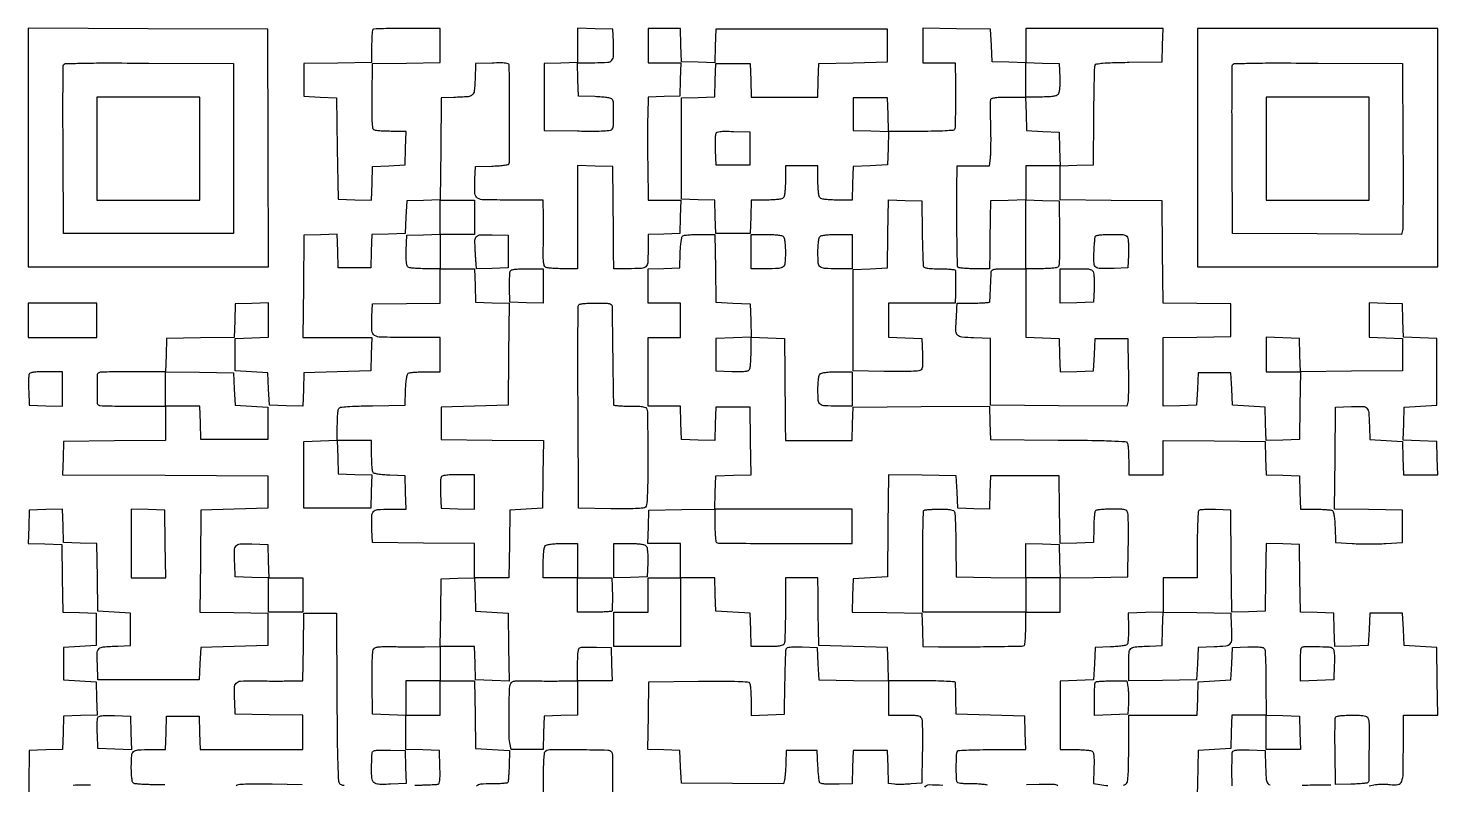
# Model space of a CAD drawing. Extents: x 156 to 936, y 100 to 969.
# Drawn here: x 156 to 936, y 551 to 969 of the extents above; entities that cross this region are included whole.
import ezdxf

# ---------------------------------------------------------------- set-up
doc = ezdxf.new("R2010")
doc.units = 0

msp = doc.modelspace()

# ---------------------------------------------------------------- linework, layer by layer
for points in [[(686.860329, 550.310542, 0.021091), (684.693122, 550.677711, 0.020332), (681.828493, 550.92177, 0.011084), (678.3, 551, -0.008249), (674.410241, 551.06418, -0.028659), (671.906493, 551.290881, -0.043749), (670.355444, 551.662309, -0.299155), (669.892755, 552.25, -0.015115), (669.592256, 557.672608, -0.014317), (669.611618, 563.202603, -0.007444), (669.846022, 568.183949, -0.229762), (670.438728, 569.234687, -0.140341), (671.312925, 569.530862, -0.002264), (676.560212, 569.758058, -0.00573), (682.702009, 569.925664, -0.003746), (689.787526, 569.984687), (708.075052, 570), (707.787526, 579.25), (707.5, 588.5), (688.5, 589), (669.5, 589.5), (669.375, 597.75, 0.001235), (669.31802, 600.983261, 0.001732), (669.25, 603.870313, 0.001023), (669.179259, 606.303394, 0.023315), (669.125, 607, 0.357967), (668.648411, 607.452007, 0.004419), (664.136286, 607.734766, 0.009429), (658.326169, 607.937564, 0.004008), (650.537526, 608), (632.075052, 608), (631.787526, 617.25), (631.5, 626.5), (612.5, 627), (593.5, 627.5), (593.300092, 637, -0.001205), (593.219838, 641.307436, -0.000722), (593.144193, 646.426563, -0.000722), (593.083617, 651.521956, -0.001257), (593.050092, 655.75), (593, 665), (584, 665), (575, 665), (575, 647.581787, -0.003244), (574.955951, 640.792976, -0.00474), (574.821697, 634.815525, -0.002396), (574.635772, 629.755458, -0.081401), (574.393011, 628.581787, -0.192061), (573.655249, 627.783328, -0.070053), (572.160133, 627.311792, -0.03465), (569.587052, 627.063076, -0.006773), (564.930537, 627), (556.075052, 627), (555.787526, 636.25), (555.5, 645.5), (546, 646), (536.5, 646.5), (536.212474, 655.75), (535.924948, 665), (526.462474, 665), (517, 665), (517, 674.5), (517, 684), (507.962474, 684), (498.924948, 684), (499.212474, 693.25), (499.5, 702.5), (517.75, 702.732973), (536, 702.965946), (536, 694.04199, 0.009037), (536.062515, 690.583477, 0.01372), (536.253577, 687.582727, 0.008313), (536.519774, 685.119496, 0.22702), (536.863242, 684.584521, 0.136603), (538.026632, 684.2474, 0.000253), (558.16312, 684.045617, 0.001946), (579.680732, 683.924614, 0.00158), (602.75, 683.957563), (612, 684), (612, 693.5), (612, 703), (573.962474, 703), (535.924948, 703), (536.212474, 712.25), (536.5, 721.5), (546.271931, 721.786477), (556.043862, 722.072953), (555.771931, 740.786477), (555.5, 759.5), (546, 759.5), (536.5, 759.5), (536.211984, 750.212977), (535.923969, 740.925954), (526.711984, 741.212977), (517.5, 741.5), (517.212474, 750.75), (516.924948, 760), (507.962474, 760), (499, 760), (499, 779), (499, 798), (508, 798), (517, 798), (517, 807.5), (517, 817), (508, 817), (499, 817), (499, 826.461067), (499, 835.922134), (507.75, 836.211067), (516.5, 836.5), (516.793967, 844.968156, -0.010674), (516.994333, 848.539342, -0.020911), (517.333008, 851.36687, -0.02067), (517.763838, 853.466763, -0.192561), (518.293967, 854.202843, -0.112587), (519.144588, 854.505599, -0.008757), (521.562684, 854.748704, -0.011606), (524.488515, 854.922926, -0.008601), (527.727935, 854.984687), (535.955869, 855), (536.227935, 836.25), (536.5, 817.5), (546, 817), (555.5, 816.5), (555.787041, 807.286659), (556.074081, 798.073318), (546.287041, 797.786659), (536.5, 797.5), (536.5, 788.5), (536.5, 779.5), (545.41543, 779.208654, 0.007874), (549.674656, 779.136581, 0.025891), (552.481964, 779.278743, 0.03736), (554.324421, 779.608404, 0.190691), (555.150117, 780.208654, 0.110589), (555.47317, 781.107413, 0.009469), (555.733216, 783.555128, 0.012148), (555.919042, 786.519159, 0.009118), (555.984687, 789.787526), (556, 798.075052), (565.25, 797.787526), (574.5, 797.5), (574.669116, 778, 0.000023), (574.739795, 769.89259, 0.000022), (574.812314, 761.657812, 0.000021), (574.87699, 754.384627, 0.000077), (574.919116, 749.75), (575, 741), (593.462474, 741), (611.924948, 741), (612.212474, 750.25), (612.5, 759.5), (650.212487, 759.749021), (687.924974, 759.998043), (688.212487, 750.749021), (688.5, 741.5), (725.948628, 741.23763, -0.001496), (744.528178, 741.051853, -0.006555), (755.504244, 740.765298, -0.004071), (763.039395, 740.408211, -0.241922), (764.183315, 739.73763, -0.111837), (764.493591, 738.869075, -0.009023), (764.742968, 736.440116, -0.011809), (764.921488, 733.500137, -0.008794), (764.984687, 730.25), (765, 722), (774.5, 722), (784, 722), (784, 731.515573), (784, 741.031147), (812.25, 740.765573), (840.5, 740.5), (840.787036, 731.287036), (841.074071, 722.074071), (850.287036, 721.787036), (859.5, 721.5), (859.787526, 712.25), (860.075052, 703), (868.287526, 702.984687, -0.008617), (871.521021, 702.922925, -0.011623), (874.441858, 702.748704, -0.008778), (876.855751, 702.505585, -0.112531), (877.706033, 702.202843, -0.192561), (878.236162, 701.466763, -0.02067), (878.666992, 699.36687, -0.020911), (879.005667, 696.539342, -0.010674), (879.206033, 692.968156), (879.5, 684.5), (888.75, 684, 0.008502), (892.961021, 683.844129, 0.004999), (898, 683.79375, 0.004999), (903.038979, 683.844129, 0.008502), (907.25, 684), (916.5, 684.5), (916.5, 693.5), (916.5, 702.5), (897.734464, 702.772122), (878.968929, 703.044245), (879.234464, 731.272122), (879.5, 759.5), (888.221282, 759.788514, -0.014846), (894.761311, 759.810624, -0.207486), (896.84864, 758.839465, -0.165246), (897.812948, 756.54987, -0.008693), (898.245668, 748.5), (898.5, 741.5), (907.5, 741), (916.5, 740.5), (916.787526, 731.25), (917.075052, 722), (926.575052, 722), (936.075052, 722), (935.787526, 731.25), (935.5, 740.5), (926.212977, 740.788016), (916.925954, 741.076031), (917.212977, 750.288016), (917.5, 759.5), (926.5, 760), (935.5, 760.5), (935.5, 779), (935.5, 797.5), (926.287036, 797.787036), (917.074071, 798.074071), (916.787036, 807.287036), (916.5, 816.5), (907.25, 816.787526), (898, 817.075052), (898, 807.575052), (898, 798.075052), (907.25, 797.787526), (916.5, 797.5), (916.5, 788.5), (916.5, 779.5), (888.287296, 779.267389), (860.074591, 779.034778), (859.787296, 788.267389), (859.5, 797.5), (850.25, 797.787526), (841, 798.075052), (841, 788.537526), (841, 779), (850.522065, 779), (860.044131, 779), (859.772065, 760.25), (859.5, 741.5), (850.288016, 741.212977), (841.076031, 740.925954), (840.788016, 750.212977), (840.5, 759.5), (831.5, 760), (822.5, 760.5), (822, 769.5), (821.5, 778.5), (812.5, 778.5), (803.5, 778.5), (803, 769.5), (802.5, 760.5), (793.25, 760.212474), (784, 759.924948), (784, 778.940409), (784, 797.955869), (802.75, 798.227935), (821.5, 798.5), (821.5, 807.5), (821.5, 816.5), (802.765536, 816.772008), (784.031072, 817.044016), (783.765536, 845.272008), (783.5, 873.5), (755.25, 873.765573), (727, 874.031147), (727, 883.478047), (727, 892.924948), (736.25, 893.212474), (745.5, 893.5), (745.702676, 920.405484, -0.001726), (745.817018, 930.813417, -0.002676), (745.994813, 939.795761, -0.00081), (746.20339, 947.586853, -0.084707), (746.412575, 948.63277, -0.269671), (747.277046, 949.328378, -0.016537), (750.691244, 949.732079, -0.014264), (756.041301, 950.032517, -0.003165), (765.209899, 950.227286), (783.5, 950.5), (783.787526, 959.75), (784.075052, 969), (746.037526, 969), (708, 969), (708, 959.462474), (708, 949.924948), (698.75, 950.212474), (689.5, 950.5), (689, 959.5), (688.5, 968.5), (669.75, 968.772065), (651, 969.044131), (651, 959.522065), (651, 950), (660, 950), (669, 950), (669.046367, 945.25, -0.001769), (669.131616, 931.552456, -0.004721), (669.065617, 921.784524, -0.002289), (668.910849, 914.336795, -0.132828), (668.524533, 913.039696, -0.239238), (667.753195, 912.569356, -0.005481), (663.341509, 912.273491, -0.009774), (657.612108, 912.064535, -0.004227), (649.978509, 912), (632.075052, 912), (631.787526, 921.25), (631.5, 930.5), (622, 930.5), (612.5, 930.5), (612.5, 921.5), (612.5, 912.5), (622.287041, 912.213341), (632.074081, 911.926682), (631.787041, 902.713341), (631.5, 893.5), (622, 893), (612.5, 892.5), (612.212474, 883.25), (611.924948, 874), (603.662474, 874, -0.011159), (600.152513, 874.078344, -0.02038), (597.298731, 874.322617, -0.021131), (595.138013, 874.689961, -0.144682), (594.2, 875.2, -0.144849), (593.689458, 876.139671, -0.021091), (593.322289, 878.306878, -0.020332), (593.07823, 881.171507, -0.011084), (593, 884.7), (593, 893), (584, 893), (575, 893), (575, 884.7, -0.011084), (574.92177, 881.171507, -0.020332), (574.677711, 878.306878, -0.021091), (574.310542, 876.139671, -0.144849), (573.8, 875.2, -0.144682), (572.861987, 874.689961, -0.021131), (570.701269, 874.322617, -0.02038), (567.847487, 874.078344, -0.011159), (564.337526, 874), (556.075052, 874), (555.787526, 864.75), (555.5, 855.5), (546, 855.5), (536.5, 855.5), (536.212964, 864.712964), (535.925929, 873.925929), (526.712964, 874.212964), (517.5, 874.5), (517.5, 902.5), (517.5, 930.5), (526.712964, 930.787036), (535.925929, 931.074071), (536.212964, 940.287036), (536.5, 949.5), (546, 949.5), (555.5, 949.5), (555.787526, 940.25), (556.075052, 931), (574.5, 931), (592.924948, 931), (593.212474, 940.25), (593.5, 949.5), (612.5, 950), (631.5, 950.5), (631.5, 959.5), (631.5, 968.5), (584, 968.5), (536.5, 968.5), (536.211984, 959.212977), (535.923969, 949.925954), (526.711984, 950.212977), (517.5, 950.5), (517.212474, 959.75), (516.924948, 969), (507.962474, 969), (499, 969), (499, 959.5), (499, 950), (508.037526, 950), (517.075052, 950), (516.787526, 940.75), (516.5, 931.5), (507.817729, 931.212055), (499.135458, 930.92411), (498.817729, 921.212055, 0.006128), (498.715729, 916.224565, 0.001986), (498.684575, 908.845104, 0.001979), (498.715002, 900.640789, 0.002224), (498.810611, 892.75), (499.121221, 874), (508.098136, 874), (517.075052, 874), (516.787526, 864.75), (516.5, 855.5), (507.75, 855.211067), (499, 854.922134), (499, 846.068056, -0.014894), (498.799592, 839.341584, -0.19588), (497.745608, 837.139643, -0.17474), (495.397567, 836.170301, -0.011383), (487.918213, 836), (480, 836), (479.942909, 845.25, 0.000514), (479.908256, 850.06326, 0.000156), (479.845921, 857.364062, 0.000156), (479.77095, 865.547336, 0.00017), (479.692909, 873.5), (479.5, 892.5), (469.75, 892.786212), (460, 893.072424), (460, 864.536212), (460, 836), (451.75, 836.015313, -0.00947), (448.492707, 836.083063, -0.012511), (445.53057, 836.275149, -0.00995), (443.085243, 836.544424, -0.109274), (442.162577, 836.87836, -0.18441), (441.532918, 837.722065, -0.039647), (441.169131, 839.543279, -0.026717), (440.988785, 842.336308, -0.00795), (441.009484, 846.613047, 0.002536), (441.073258, 850.683577, 0.001443), (441.1112, 855.606645, 0.001441), (441.120808, 860.564202, 0.002383), (441.096907, 864.75), (441, 874), (422.519052, 874, -0.004239), (408.063884, 874.122541, -0.13093), (404.637957, 875.097794, -0.25447), (403.172345, 877.572324, -0.019865), (403.199088, 885.520917), (403.5, 892.5), (412.467001, 892.792098, 0.008788), (415.941925, 892.96647, 0.013294), (418.956514, 893.25159, 0.007976), (421.433105, 893.592613, 0.219474), (421.967001, 893.946145, 0.138738), (422.262432, 894.980945, 0.000145), (422.312189, 918.771075, 0.001157), (422.30128, 940.050505, 0.01206), (422.065803, 948.787526, 0.312935), (421.589628, 949.404086, 0.049959), (420.014375, 949.734525, 0.028121), (417.321786, 949.87118, 0.006389), (412.75, 949.787526), (403.5, 949.5), (403.211203, 940.759315, -0.014923), (402.801646, 934.253839, -0.195196), (401.710509, 932.149036, -0.159803), (399.366323, 931.18527, -0.009206), (391.5, 930.754332), (384.5, 930.5), (384.23449, 902.287321), (383.96898, 874.074641), (374.73449, 873.787321), (365.5, 873.5), (365, 864.5), (364.5, 855.5), (355.287036, 855.212964), (346.074071, 854.925929), (345.787036, 845.712964), (345.5, 836.5), (336.5, 836.5), (327.5, 836.5), (327.211984, 845.787023), (326.923969, 855.074046), (317.711984, 854.787023), (308.5, 854.5), (308.234427, 826.25), (307.968853, 798), (327.021953, 798), (346.075052, 798), (345.787526, 788.75), (345.5, 779.5), (327, 779), (308.5, 778.5), (308.211984, 769.212977), (307.923969, 759.925954), (298.711984, 760.212977), (289.5, 760.5), (289, 769.5), (288.5, 778.5), (279.5, 779), (270.5, 779.5), (270.5, 788.5), (270.5, 797.5), (279.75, 797.787526), (289, 798.075052), (289, 807.575052), (289, 817.075052), (279.75, 816.787526), (270.5, 816.5), (270.212764, 807.271928), (269.925529, 798.043857), (251.212764, 797.771928), (232.5, 797.5), (232.212787, 788.273622), (231.925574, 779.047244), (213.912073, 779.051296, 0.003043), (206.939403, 779.010428, 0.004692), (200.911186, 778.881818, 0.001652), (195.727074, 778.705383, 0.129784), (194.949286, 778.468657, 0.252692), (194.122891, 777.032664, 0.006795), (194.020523, 769.5, 0.006795), (194.122891, 761.967336, 0.252692), (194.949286, 760.531343, 0.129805), (195.727222, 760.294608, 0.001646), (200.922117, 760.118185, 0.004683), (206.962348, 759.989577, 0.003037), (213.949286, 759.948712), (232, 759.952773), (232, 750.49196), (232, 741.031147), (203.75, 740.765573), (175.5, 740.5), (175.212584, 731.258274), (174.925167, 722.016548), (231.712584, 721.758274), (288.5, 721.5), (288.5, 712.5), (288.5, 703.5), (270, 703), (251.5, 702.5), (251.234464, 674.272122), (250.968929, 646.044245), (269.734464, 645.772122), (288.5, 645.5), (288.5, 636.5), (288.5, 627.5), (270, 627), (251.5, 626.5), (251, 617.5), (250.5, 608.5), (222.5, 608.5), (194.5, 608.5), (194.211486, 617.221282, -0.014846), (194.189376, 623.761311, -0.207486), (195.160535, 625.84864, -0.165246), (197.45013, 626.812948, -0.008693), (205.5, 627.245668), (212.5, 627.5), (212.5, 636.5), (212.5, 645.5), (203.5, 646), (194.5, 646.5), (194.228072, 665.212764), (193.956143, 683.925529), (184.728072, 684.212764), (175.5, 684.5), (175.211984, 693.787023), (174.923969, 703.074046), (165.711984, 702.787023), (156.5, 702.5), (156.212977, 693.288016), (155.925954, 684.076031), (165.212977, 683.788016), (174.5, 683.5), (174.771928, 664.787236), (175.043857, 646.074471), (184.271928, 645.787236), (193.5, 645.5), (193.5, 636.5), (193.5, 627.5), (184.5, 627), (175.5, 626.5), (175.5, 617.5), (175.5, 608.5), (184.5, 608), (193.5, 607.5), (193.787023, 598.288016), (194.074046, 589.076031), (184.787023, 588.788016), (175.5, 588.5), (175.212964, 579.287036), (174.925929, 570.074071), (165.712964, 569.787036), (156.5, 569.5), (156.227935, 550.75), (155.955869, 532)], [(369.843845, 550.226118, -0.000534), (372.014063, 550.315564, -0.000528), (374.347706, 550.406781, -0.000673), (376.5, 550.485732, 0.002246), (378.508735, 550.565745, 0.002647), (380.409461, 550.660092, 0.002318), (382.013655, 550.755698, 0.01655), (382.787526, 550.831203, 0.294789), (383.403073, 551.353574, 0.047031), (383.731977, 552.978049, 0.027676), (383.86938, 555.70005, 0.006543), (383.787526, 560.25), (383.5, 569.5), (374.25, 569.787526), (365, 570.075052), (365, 579.5), (365, 588.924948), (355.75, 589.212474), (346.5, 589.5), (346.285999, 606.940913, -0.004035), (346.252312, 614.961733, -0.011607), (346.403, 620.524478, -0.011037), (346.688947, 624.468852, -0.150696), (347.234424, 625.782463, -0.150167), (348.248627, 626.446887, -0.041566), (350.136388, 626.827144, -0.026995), (353.00895, 627.004637, -0.007834), (357.448425, 626.969406, 0.002878), (361.546636, 626.89625, 0.001736), (366.404931, 626.854364, 0.001739), (371.232495, 626.846293, 0.003047), (375.227935, 626.877856), (383.955869, 627), (384.227935, 645.75), (384.5, 664.5), (393.75, 664.787526), (403, 665.075052), (403, 674.521953), (403, 683.968853), (374.75, 684.234427), (346.5, 684.5), (346.199088, 691.479083, -0.012342), (346.058373, 699.122836, -0.177188), (346.993289, 701.629356, -0.201759), (349.275018, 702.773732, -0.016678), (356.056578, 703), (365.075052, 703), (364.787526, 712.25), (364.5, 721.5), (356.031844, 721.793967, -0.010674), (352.460658, 721.994333, -0.020911), (349.63313, 722.333008, -0.02067), (347.533237, 722.763838, -0.192561), (346.797157, 723.293967, -0.112667), (346.494381, 724.145071, -0.008725), (346.251296, 726.569165, -0.011582), (346.077072, 729.502124, -0.008579), (346.015313, 732.75), (346, 741), (336.462474, 741), (326.924948, 741), (327.212474, 731.75), (327.5, 722.5), (336.787023, 722.211984), (346.074046, 721.923969), (345.787023, 712.711984), (345.5, 703.5), (327, 703.5), (308.5, 703.5), (308.5, 722), (308.5, 740.5), (317.75, 740.787526), (327, 741.075052), (327.015313, 749.287526, -0.008754), (327.077989, 752.522456, -0.011768), (327.254937, 755.447749, -0.008968), (327.502049, 757.864729, -0.112001), (327.809551, 758.726088, -0.223435), (328.777433, 759.339909, -0.01141), (332.573985, 759.731244, -0.01247), (338.090119, 760.034694, -0.003691), (346.544238, 760.226088), (364.5, 760.5), (364.793967, 768.968156, -0.010674), (364.994333, 772.539342, -0.020911), (365.333008, 775.36687, -0.02067), (365.763838, 777.466763, -0.192561), (366.293967, 778.202843, -0.112667), (367.145071, 778.505619, -0.008725), (369.569165, 778.748704, -0.011582), (372.502124, 778.922928, -0.008579), (375.75, 778.984687), (384, 779), (384, 788.5), (384, 798), (365.519052, 798, -0.004239), (351.063884, 798.122541, -0.13093), (347.637957, 799.097794, -0.25447), (346.172345, 801.572324, -0.019865), (346.199088, 809.520917), (346.5, 816.5), (365.25, 816.772065), (384, 817.044131), (384, 826.522065), (384, 836), (375.75, 836.015313, -0.00917), (372.495888, 836.081041, -0.012203), (369.54359, 836.267102, -0.00954), (367.105717, 836.527533, -0.110402), (366.206902, 836.850966, -0.187221), (365.610638, 837.659703, -0.039341), (365.278749, 839.4185, -0.027159), (365.135766, 842.085459, -0.008519), (365.206902, 846.085653), (365.5, 854.5), (374.75, 854.787526), (384, 855.075052), (384, 864.537526), (384, 874), (393.5, 874), (403, 874), (403, 864.5), (403, 855), (393.5, 855), (384, 855), (384, 845.5), (384, 836), (393.462474, 836), (402.924948, 836), (403.212474, 826.75), (403.5, 817.5), (412.765509, 817.212269), (422.031018, 816.924538), (421.765509, 788.712269), (421.5, 760.5), (403, 760), (384.5, 759.5), (384.5, 750.5), (384.5, 741.5), (412.772008, 741.234389), (441.044016, 740.968779), (440.772008, 722.234389), (440.5, 703.5), (431.5, 703), (422.5, 702.5), (422.227935, 683.75), (421.955869, 665), (412.440409, 665), (402.924948, 665), (403.212474, 655.75), (403.5, 646.5), (412.5, 646), (421.5, 645.5), (421.772204, 626.71218), (422.044409, 607.924361), (412.772204, 608.21218), (403.5, 608.5), (403.212474, 617.75), (402.924948, 627), (393.462474, 627), (384, 627), (384, 617.5), (384, 608), (393.477935, 608), (402.955869, 608), (403.227935, 589.25), (403.5, 570.5), (412.907873, 570), (422.315747, 569.5), (422.088859, 561.042842, -0.005155), (421.966349, 557.744936, -0.007477), (421.784682, 554.837076, -0.004188), (421.57508, 552.397962, -0.115377), (421.371969, 551.792842, -0.227632), (420.879147, 551.477246, -0.008085), (418.577794, 551.232897, -0.013515), (415.777273, 551.057409, -0.008888), (412.547972, 551, 0.016698), (406.23644, 550.789157, 0.200407), (404.10196, 549.725349, 0.16867)], [(898.076754, 549.923773), (901.614249, 550.587411, -0.030391), (903.294953, 550.798059, -0.014835), (905.4552, 550.872082, -0.014657), (907.713856, 550.816222, -0.020547), (909.72228, 550.624588, 0.076303), (914.035554, 550.694016, 0.269602), (916.082159, 552.400735, 0.083035), (916.877062, 556.687838, 0.004411), (917, 570.622445), (917, 589), (926.522065, 589), (936.044131, 589), (935.772065, 607.75), (935.5, 626.5), (926.5, 627), (917.5, 627.5), (917, 636.5), (916.5, 645.5), (907.5, 645.5), (898.5, 645.5), (898, 636.5), (897.5, 627.5), (888.288016, 627.212977), (879.076031, 626.925954), (878.788016, 636.212977), (878.5, 645.5), (869.271928, 645.787236), (860.043857, 646.074471), (859.771928, 664.787236), (859.5, 683.5), (850.272202, 683.787232), (841.044404, 684.074464), (840.772202, 665.287232), (840.5, 646.5), (831.265637, 646.212681), (822.031273, 645.925362), (821.765637, 674.212681), (821.5, 702.5), (813.092979, 702.792979, 0.009965), (809.808838, 702.841934, 0.014292), (806.899759, 702.744134, 0.010057), (804.513427, 702.547291, 0.172425), (803.815278, 702.215278, 0.184345), (803.464602, 701.431704, 0.002682), (803.20156, 696.262247, 0.006947), (803.01005, 690.20032, 0.004478), (802.948685, 683.172298), (802.952773, 665), (793.476387, 665), (784, 665), (784, 655.536212), (784, 646.072424), (774.343411, 645.786212), (764.686821, 645.5), (764.861111, 637.5, -0.009553), (764.869548, 634.347923, -0.012847), (764.749337, 631.495728, -0.009957), (764.542397, 629.142862, -0.120018), (764.235857, 628.293967, -0.188109), (763.485587, 627.765677, -0.020293), (761.367394, 627.334001, -0.020684), (758.529231, 626.994374, -0.010759), (754.968156, 626.793967), (746.5, 626.5), (746, 617.5), (745.5, 608.5), (736.25, 608.212474), (727, 607.924948), (727, 588.962474), (727, 570), (735.25, 569.984687, -0.008976), (738.502057, 569.920266, -0.012001), (741.447991, 569.738101, -0.009273), (743.881199, 569.483384, -0.11114), (744.764437, 569.166748, -0.191794), (745.343605, 568.366057, -0.035314), (745.670185, 566.536376, -0.025708), (745.8199, 563.798436, -0.008497), (745.764437, 559.770906), (745.5, 551.177691), (749, 550.599851, 0.02649), (753.497522, 550.100143, 0.024559)], [(231.5, 550.5), (223.439519, 550.573854, -0.008318), (220.265452, 550.655753, -0.011202), (217.397383, 550.841967, -0.008429), (215.025326, 551.089785, -0.108579), (214.189519, 551.382871, -0.199737), (213.665566, 552.112253, -0.024564), (213.307736, 554.083898, -0.022539), (213.072999, 556.827625, -0.010069), (213, 560.452028, -0.016698), (213.210843, 566.76356, -0.200407), (214.274651, 568.89804, -0.16867), (216.629819, 569.835092, -0.011119), (224.044262, 570), (231.924948, 570), (232.212474, 579.25), (232.5, 588.5), (241.5, 588.5), (250.5, 588.5), (250.787526, 579.25), (251.075052, 570), (279.537526, 570), (308, 570), (308, 579.477935), (308, 588.955869), (289.25, 589.227935), (270.5, 589.5), (270.199088, 596.479083, -0.012422), (270.057933, 604.214198, -0.180078), (271.014264, 606.732474, -0.202597), (273.336868, 607.85941, -0.016297), (280.283591, 607.993956, 0.001589), (284.479974, 607.951795, 0.000932), (289.503386, 607.926657, 0.000932), (294.527895, 607.92024, 0.001586), (298.727935, 607.936029), (307.955869, 608), (308.227935, 626.75), (308.5, 645.5), (317.5, 645.5), (326.5, 645.5), (326.760092, 599.090303, 0.001299), (326.942281, 576.876002, 0.00482), (327.228448, 562.876675, 0.002569), (327.580987, 552.870402, 0.164554), (328.199217, 551.259958, 0.135717), (329.133843, 550.609111, 0.04752), (330.736999, 550.210785, 0.032366)], [(762.149957, 550.392588, 0.166681), (763.8, 551.2, 0.171717), (764.382409, 552.420349, 0.010926), (764.717213, 556.429713, 0.011639), (764.936404, 562.167374, 0.003727), (765, 570.7), (765, 589), (783.962474, 589), (802.924948, 589), (803.212474, 598.25), (803.5, 607.5), (812.5, 608), (821.5, 608.5), (822, 617.5), (822.5, 626.5), (830.914347, 626.793098, -0.008519), (834.914541, 626.864234, -0.027159), (837.5815, 626.721251, -0.039341), (839.340297, 626.389362, -0.187221), (840.149034, 625.793098, -0.128063), (840.478379, 624.767033, -0.002999), (840.732898, 619.665785, -0.006444), (840.919379, 613.645645, -0.004304), (840.984687, 606.75), (841, 589), (831.537526, 589), (822.075052, 589), (821.787526, 579.75), (821.5, 570.5), (812.5, 570), (803.5, 569.5), (803, 551), (802.5, 532.5)], [(441.047063, 543.715271, 0.002139), (441.07897, 550.586957, -0.003621), (441.143284, 559.041264, -0.012566), (441.36181, 564.504208, -0.011701), (441.693583, 568.242733, -0.226962), (442.292749, 569.202091, -0.142309), (445.404104, 570.108372, -0.003283), (460.90556, 570.017743, -0.002355), (476.74865, 569.746435, -0.227739), (478.711859, 568.75, -0.16329), (479.240207, 567.205282, -0.000227), (479.409304, 535.805294, -0.001654)], [(822.225464, 549.964868, -0.002823), (822.157086, 556.753462, -0.004215), (822.180851, 562.688445, -0.00185), (822.262501, 567.748662, -0.086861), (822.45911, 568.754039, -0.230482), (823.132433, 569.382988, -0.046818), (824.777796, 569.724608, -0.028677), (827.433667, 569.867661, -0.007362), (831.733647, 569.789171), (840.5, 569.5), (840.787398, 560.259666, 0.004867), (841.017217, 554.633667, 0.050039), (841.365767, 552.336083, 0.141148), (842.057573, 551.158045, 0.132028), (843.287398, 550.491256, 0.053124)], [(180.846928, 550.363296, -0.006466), (185.773673, 550.462748, -0.004459), (190.432791, 550.454981, -0.051308)], [(307.5, 550.5), (291, 550.774093, 0.003202), (284.518426, 550.840248, 0.004415), (278.697334, 550.810982, 0.002836), (273.813446, 550.715587, 0.052926), (272.288797, 550.514778, 0.127308), (271.064952, 549.862056, 0.142012)], [(652.086772, 549.184161, -0.264899), (654.52568, 550.588275, -0.022031), (662.102615, 550.288178)], [(725.735028, 549.848735, 0.17346), (723.372576, 550.730591, 0.009949), (715.5, 550.682279), (708.5, 550.5)], [(861, 550.325217, -0.002883), (867.030107, 550.431279, -0.004277), (872.314062, 550.448537, -0.001959), (876.810665, 550.40714, -0.08341)]]:
    msp.add_lwpolyline(points, format="xyb")
for points in [[(156, 903.007138), (156, 837), (222.50719, 837), (289.014379, 837), (288.75719, 902.75), (288.5, 968.5), (222.25, 968.757138), (156, 969.014276)], [(803, 903), (803, 837), (869.5, 837), (936, 837), (936, 903), (936, 969), (869.5, 969), (803, 969)], [(194, 902.5), (194, 874), (222.5, 874), (251, 874), (251, 902.5), (251, 931), (222.5, 931), (194, 931)], [(841, 902.5), (841, 874), (869.5, 874), (898, 874), (898, 902.5), (898, 931), (869.5, 931), (841, 931)], [(156, 807.5), (156, 798), (175, 798), (194, 798), (194, 807.5), (194, 817), (175, 817), (156, 817)], [(270, 769.5), (270.5, 760.5), (279.5, 760), (288.5, 759.5), (288.5, 750.5), (288.5, 741.5), (270, 741.5), (251.5, 741.5), (251.212474, 750.75), (250.924948, 760), (241.462474, 760), (232, 760), (232, 769.522065), (232, 779.044131), (250.75, 778.772065), (269.5, 778.5)], [(213, 684.037526), (213, 665), (222.522065, 665), (232.044131, 665), (231.772065, 683.75), (231.5, 702.5), (222.25, 702.787526), (213, 703.075052)], [(517, 646), (517, 627), (498.5, 627), (480, 627), (480, 636.5), (480, 646), (489.5, 646), (499, 646), (499, 655.5), (499, 665), (508, 665), (517, 665)], [(365, 598.5), (365, 589), (374.5, 589), (384, 589), (384, 598.5), (384, 608), (374.5, 608), (365, 608)], [(859.787526, 579.25), (860.075052, 570), (850.537526, 570), (841, 570), (841, 579.537526), (841, 589.075052), (850.25, 588.787526), (859.5, 588.5)]]:
    msp.add_lwpolyline(points, close=True)
for points in [[(346.666667, 968.333333, 0.174642), (346.400825, 967.768066, 0.005895), (346.195833, 965.27419, 0.0105), (346.048335, 962.28013, 0.007056), (346, 958.855399), (346, 950.044131), (327.25, 949.772065), (308.5, 949.5), (308.5, 940.5), (308.5, 931.5), (317.5, 931), (326.5, 930.5), (327, 902.5), (327.5, 874.5), (336.711984, 874.212977), (345.923969, 873.925954), (346.211984, 883.212977), (346.5, 892.5), (355.5, 893), (364.5, 893.5), (364.787526, 902.75), (365.075052, 912), (356.787526, 912.015313, -0.008631), (353.524314, 912.077678, -0.011637), (350.576265, 912.253721, -0.008798), (348.139939, 912.499431, -0.112452), (347.28061, 912.805412, -0.228634), (346.67255, 913.785663, -0.013089), (346.382853, 917.421853, -0.012963), (346.23398, 922.853289, -0.003424), (346.28061, 931.540099), (346.5, 949.5), (365.25, 949.772065), (384, 950.044131), (384, 959.522065), (384, 969), (365.666667, 969, 0.0034), (358.591013, 968.951878, 0.005368), (352.522917, 968.804167, 0.001621), (347.281849, 968.603258, 0.188134)], [(460, 959.573738), (460, 950.075052), (450.75, 949.787526), (441.5, 949.5), (441.5, 931), (441.5, 912.5), (459.926619, 912.226758, 0.003139), (469.125155, 912.14811, 0.013555), (474.589823, 912.283854, 0.01557), (478.126519, 912.578359, 0.226527), (479.161306, 913.226758, 0.132022), (479.817676, 915.326397, 0.009503), (479.949569, 921.472852, 0.009446), (479.848455, 927.622563, 0.13349), (479.201688, 929.707902, 0.195149), (478.447011, 930.24575, 0.020215), (476.262875, 930.673305, 0.020298), (473.292364, 931.008289, 0.009786), (469.467001, 931.207902), (460.5, 931.5), (460.212474, 940.75), (459.924948, 950), (469.443422, 950, 0.014946), (476.627699, 950.214802, 0.197184), (478.972481, 951.345011, 0.183239), (479.938215, 953.836261, 0.012613), (479.800912, 961.520917), (479.5, 968.5), (469.75, 968.786212), (460, 969.072424)], [(269.5, 902.5), (269.5, 855.5), (222.5, 855.5), (175.5, 855.5), (175.239372, 901.5, -0.000997), (175.174287, 919.225103, -0.001596), (175.197198, 934.357597, -0.000282), (175.267665, 947.72814, -0.090314), (175.461789, 948.759906, -0.301449), (176.45055, 949.464468, -0.003096), (185.402033, 949.70934, -0.005599), (198.68089, 949.841585, -0.001079), (222.722417, 949.759906), (269.5, 949.5)], [(726.793771, 941.655204, -0.01153), (726.842502, 938.264652, -0.021342), (726.701133, 935.514748, -0.023545), (726.405224, 933.431833, -0.126804), (725.921326, 932.405204, -0.145738), (724.937491, 931.748416, -0.038412), (723.071383, 931.326393, -0.027071), (720.32561, 931.074469, -0.009341), (716.340029, 931), (707.924948, 931), (708.212474, 921.75), (708.5, 912.5), (717.5, 912), (726.5, 911.5), (726.787526, 902.25), (727.075052, 893), (717.537526, 893), (708, 893), (708, 883.537526), (708, 874.075052), (717.25, 873.787526), (726.5, 873.5), (726.730064, 855.546696, -0.003387), (726.78284, 846.80929, -0.013149), (726.636558, 841.398754, -0.01367), (726.34579, 837.801929, -0.228051), (725.730064, 836.812009, -0.112035), (724.865673, 836.503528, -0.008952), (722.437894, 836.255659, -0.011755), (719.499595, 836.078167, -0.008742), (716.25, 836.015313), (708, 836), (708, 817.037526), (708, 798.075052), (717.25, 797.787526), (726.5, 797.5), (726.788016, 788.212977), (727.076031, 778.925954), (736.288016, 779.212977), (745.5, 779.5), (746, 788.5), (746.5, 797.5), (755.5, 797.5), (764.5, 797.5), (764.785515, 781, -0.00335), (764.854276, 774.514799, -0.004601), (764.823371, 768.682411, -0.003001), (764.723096, 763.792054, -0.053846), (764.513451, 762.237996), (763.95587, 759.975993), (726.227935, 760.237996), (688.5, 760.5), (688.5, 779), (688.5, 797.5), (679.34932, 797.786212, -0.013844), (672.638006, 798.182323, -0.168177), (670.31743, 799.21828, -0.203413), (669.361821, 801.379393, -0.021607), (669.52049, 807, 0.002233), (669.649545, 808.924372, 0.00182), (669.771025, 810.985937, 0.001838), (669.868997, 812.885017, 0.004809), (669.921235, 814.25), (670, 817), (679, 817, 0.00781), (682.458319, 817.054021, 0.012728), (685.388374, 817.220312, 0.006378), (687.797646, 817.449651, 0.342062), (688.10936, 817.75, 0.023456), (688.194299, 818.61493, 0.000325), (688.459644, 823.881974, 0.001036), (688.718062, 829.305424, 0.001368), (688.929841, 834.25, -0.222757), (689.407416, 835.170871, -0.118843), (690.605223, 835.702101, -0.040427), (693.05041, 835.947567, -0.004811), (698.5, 836), (708, 836), (708, 855.036212), (708, 874.072424), (698.25, 873.786212), (688.5, 873.5), (688.329024, 864, 0.000729), (688.257785, 859.692568, 0.000437), (688.185059, 854.573437, 0.000437), (688.121575, 849.478045, 0.00076), (688.079024, 845.25), (688, 836), (679.559017, 836, -0.008947), (676.288029, 836.058539, -0.013597), (673.45081, 836.237467, -0.008176), (671.120308, 836.486667, -0.227388), (670.618416, 836.808399, -0.134321), (670.2363, 838.1053, -0.0008), (670.011669, 850.662499, -0.003373), (669.87808, 864.663104, -0.002448), (669.91081, 880.25), (670, 893), (678.938727, 893), (687.877454, 893), (688.463055, 897.25, 0.026248), (688.66972, 899.691586, 0.004819), (688.770752, 904.217188, 0.005166), (688.783221, 909.519858, 0.004678), (688.6882, 915, -0.003283), (688.582247, 920.263395, -0.004791), (688.563794, 924.901562, -0.002439), (688.604954, 928.827892, -0.081507), (688.770861, 929.75, -0.249464), (689.413762, 930.338414, -0.031466), (691.326605, 930.704937, -0.024022), (694.240364, 930.93376, -0.007584), (698.606989, 931), (708, 931), (708, 940.537526), (708, 950.075052), (717.25, 949.787526), (726.5, 949.5)], [(916.777529, 904.5, -0.001169), (916.844214, 887.089041, -0.00181), (916.812248, 872.054912, -0.000538), (916.723164, 858.995066, -0.057675), (916.505999, 857.240125), (915.956939, 854.980251), (869.22847, 855.240125), (822.5, 855.5), (822.239372, 901.5, -0.000997), (822.174287, 919.225103, -0.001596), (822.197198, 934.357597, -0.000282), (822.267665, 947.72814, -0.090314), (822.461789, 948.759906, -0.301449), (823.45055, 949.464468, -0.003096), (832.402033, 949.70934, -0.005599), (845.68089, 949.841585, -0.001079), (869.722417, 949.759906), (916.5, 949.5)], [(536.438128, 910.699359, 0.078674), (536.244157, 909.786543, 0.006817), (536.151823, 907.403425, 0.00884), (536.130612, 904.542108, 0.00675), (536.205027, 901.411609), (536.5, 893.5), (546, 893.5), (555.5, 893.5), (555.5, 902.5), (555.5, 911.5), (546.233101, 911.787749, 0.006604), (541.565901, 911.870994, 0.028831), (538.808733, 911.724677, 0.050502), (537.142535, 911.366783, 0.226742)], [(650.7261, 856.033473, 0.00254), (650.848429, 849.247135, 0.003801), (651.03046, 843.320718, 0.001624), (651.240839, 838.261049, 0.080575), (651.444716, 837.283473, 0.232572), (652.093105, 836.682613, 0.037284), (653.829037, 836.302043, 0.026787), (656.490827, 836.067947, 0.00854), (660.468615, 836, -0.009993), (663.878887, 835.931837, -0.018901), (666.619799, 835.718254, -0.014579), (668.704952, 835.41437, -0.340789), (669.083333, 835, -0.013925), (669.115812, 834.413205, -0.002232), (669.142187, 833.265625, -0.002467), (669.160556, 831.913325, -0.002162), (669.166667, 830.5, -0.001708), (669.160887, 828.80758, -0.000743), (669.142187, 826.559375, -0.000735), (669.115251, 824.170352, -0.00098), (669.083333, 822), (669, 817), (650.5, 817), (632, 817), (632, 807.537526), (632, 798.075052), (641.25, 797.787526), (650.5, 797.5), (650.788514, 788.778718, -0.00454), (650.920632, 783.272449, -0.056827), (650.715695, 781.20121, -0.168451), (650.070226, 780.138728, -0.112854), (648.788514, 779.493542, -0.053921), (647.211239, 779.28115, -0.002917), (642.178501, 779.179062, -0.004523), (636.17872, 779.146644, -0.003283), (629.5, 779.214823), (612.5, 779.5), (612.5, 807.5), (612.5, 835.5), (622, 836), (631.5, 836.5), (631.772202, 855.287232), (632.044404, 874.074464), (641.272202, 873.787232), (650.5, 873.5)], [(421.5, 845.5), (421.5, 836.5), (412.75, 836.211067), (404, 835.922134), (403.823034, 838.711067, 0.00016), (403.734995, 840.091575, 0.000062), (403.612271, 842.002626, 0.000061), (403.478817, 844.072803, 0.000076), (403.354048, 846, -0.019169), (403.200644, 851.794099, -0.20491), (404.131282, 853.900149, -0.183063), (406.356057, 854.810411, -0.014831), (412.778718, 854.788514), (421.5, 854.5)], [(573.8, 853.8, -0.142062), (574.301898, 852.888147, -0.021703), (574.672007, 850.825282, -0.021121), (574.91981, 848.136184, -0.012415), (575, 844.906989, -0.019554), (574.772902, 839.102218, -0.206765), (573.690254, 837.052708, -0.159949), (571.310519, 836.157481, -0.01065), (563.918213, 836), (556, 836), (556, 845.5), (556, 855), (564.3, 855, -0.011084), (567.828493, 854.92177, -0.020332), (570.693122, 854.677711, -0.021091), (572.860329, 854.310542, -0.144849)], [(612, 845.5), (612, 836), (604.081787, 836, -0.01065), (596.689481, 836.157481, -0.159949), (594.309746, 837.052708, -0.206765), (593.227098, 839.102218, -0.019554), (593, 844.906989, -0.012415), (593.08019, 848.136184, -0.021121), (593.327993, 850.825282, -0.021703), (593.698102, 852.888147, -0.142062), (594.2, 853.8, -0.144849), (595.139671, 854.310542, -0.021091), (597.306878, 854.677711, -0.020332), (600.171507, 854.92177, -0.011084), (603.7, 855), (612, 855)], [(764.53186, 852.729083, -0.045288), (764.735265, 851.430652, -0.00895), (764.846004, 849.075142, -0.009416), (764.874264, 846.317546, -0.008627), (764.800912, 843.479083), (764.5, 836.5), (757.011777, 836.201382, -0.009687), (749.246992, 836.042302, -0.163838), (746.851159, 836.846051, -0.223787), (745.804265, 838.84713, -0.019775), (745.791704, 844.703889, -0.004499), (745.934575, 847.781047, -0.00597), (746.123125, 850.57708, -0.004343), (746.328932, 852.910837, -0.058181), (746.510319, 853.75, -0.245706), (747.120981, 854.330197, -0.03477), (748.872877, 854.700751, -0.026083), (751.533288, 854.932196, -0.008656), (755.449563, 855, -0.005141), (760.703997, 854.94597, -0.056171), (762.795734, 854.666566, -0.156364), (763.880532, 853.993638, -0.115369)], [(441, 826.462474), (441, 816.924948), (431.75, 817.212474), (422.5, 817.5), (422.360204, 825.455399, -0.006033), (422.342909, 828.596805, -0.008004), (422.407403, 831.454189, -0.005951), (422.527683, 833.83505, -0.076154), (422.717193, 834.705399, -0.233806), (423.380829, 835.317507, -0.037182), (425.161979, 835.699641, -0.026265), (427.917602, 835.933022, -0.007993), (432.106989, 836), (441, 836)], [(745.53186, 833.729083, -0.045288), (745.735265, 832.430652, -0.00895), (745.846004, 830.075142, -0.009416), (745.874264, 827.317546, -0.008627), (745.800912, 824.479083), (745.5, 817.5), (736.25, 817.212474), (727, 816.924948), (727, 826.462474), (727, 836), (735.980948, 836, -0.004705), (741.561989, 835.94748, -0.053705), (743.743052, 835.670919, -0.154872), (744.864468, 834.997584, -0.119781)], [(479.049687, 815.25, -0.003609), (479.077419, 813.940107, -0.000055), (479.1821, 806.376562, -0.000148), (479.300116, 797.590691, -0.000098), (479.43068, 787.5, 0.000394), (479.566267, 777.478852, 0.000629), (479.699622, 768.917188, 0.00011), (479.828732, 761.346972, 0.035037), (479.880992, 760.75, 0.338322), (480.196327, 760.449711, 0.006457), (482.588996, 760.220312, 0.0128), (485.499472, 760.054029, 0.007868), (488.932612, 760, -0.005925), (493.905755, 759.941065, -0.039879), (496.357851, 759.686572, -0.095918), (497.694356, 759.161443, -0.18152), (498.381553, 758.25, -0.066325), (498.588614, 756.920031, -0.001113), (498.735993, 749.46504, -0.002841), (498.83904, 740.776393, -0.001883), (498.863098, 730.801201, -0.002208), (498.788549, 717.88072, -0.009861), (498.561967, 710.306679, -0.009737), (498.217629, 705.331505, -0.199978), (497.533307, 704.027642, -0.156311), (496.332242, 703.54428, -0.00768), (492.008748, 703.296959, -0.010099), (486.213517, 703.171845, -0.004174), (478.369149, 703.226441), (460.5, 703.5), (460.240266, 759, -0.000816), (460.17516, 780.367116, -0.001317), (460.197344, 798.564062, -0.000193), (460.265811, 814.718628, -0.090461), (460.458881, 815.75, -0.241094), (461.10834, 816.333735, -0.032086), (462.975199, 816.702157, -0.024608), (465.79762, 816.932666, -0.008071), (469.968615, 817, -0.005139), (475.13016, 816.946945, -0.04248), (477.461217, 816.700182, -0.124521), (478.599179, 816.167033, -0.21746)], [(156.423642, 777.661609, 0.079281), (156.235027, 776.7687, 0.006579), (156.147568, 774.392336, 0.008656), (156.129541, 771.539392, 0.006569), (156.205027, 768.411609), (156.5, 760.5), (165.75, 760.212474), (175, 759.924948), (175, 769.462474), (175, 779), (165.968615, 779, 0.007593), (161.620517, 778.933967, 0.027242), (158.854544, 778.698735, 0.041413), (157.106941, 778.304101, 0.228749)], [(612, 769.5), (612, 760), (604.081787, 760, -0.01065), (596.689481, 760.157481, -0.159949), (594.309746, 761.052708, -0.206765), (593.227098, 763.102218, -0.019554), (593, 768.906989, -0.012415), (593.08019, 772.136184, -0.021121), (593.327993, 774.825282, -0.021703), (593.698102, 776.888147, -0.142062), (594.2, 777.8, -0.144849), (595.139671, 778.310542, -0.021091), (597.306878, 778.677711, -0.020332), (600.171507, 778.92177, -0.011084), (603.7, 779), (612, 779)], [(384.423642, 720.661609, 0.079281), (384.235027, 719.7687, 0.006579), (384.147568, 717.392336, 0.008656), (384.129541, 714.539392, 0.006569), (384.205027, 711.411609), (384.5, 703.5), (393.75, 703.212474), (403, 702.924948), (403, 712.462474), (403, 722), (393.968615, 722, 0.007593), (389.620517, 721.933967, 0.027242), (386.854544, 721.698735, 0.041413), (385.106941, 721.304101, 0.228749)], [(631.765611, 693.772008), (631.5, 665.5), (622, 665), (612.5, 664.5), (612.212762, 655.271723), (611.925523, 646.043446), (631.212762, 645.771723), (650.5, 645.5), (650.787526, 636.25), (651.075052, 627), (659.787526, 626.916306, 0.00318), (674.876386, 626.867319, 0.002825), (690.572643, 627.004849, 0.000476), (705.937595, 627.240902, 0.135129), (707.160236, 627.599031, 0.228094), (707.494621, 628.122206, 0.007914), (707.753319, 630.591991, 0.01336), (707.939199, 633.594979, 0.008775), (708, 637.059017), (708, 646), (717.5, 646), (727, 646), (727, 655.477935), (727, 664.955869), (745.75, 665.227935), (764.5, 665.5), (764.785515, 682, 0.003332), (764.854498, 688.484344, 0.004581), (764.824256, 694.314063, 0.002978), (764.724981, 699.202744, 0.053901), (764.516463, 700.75, 0.116966), (763.87488, 701.998994, 0.155689), (762.796645, 702.666748, 0.056206), (760.716951, 702.945625, 0.005251), (755.539965, 703, 0.010667), (752.09352, 702.926468, 0.019101), (749.27113, 702.697748, 0.016543), (747.107374, 702.36599, 0.211052), (746.445683, 701.912114, 0.109792), (746.174142, 701.131757, 0.00723), (745.93069, 698.746173, 0.010197), (745.737997, 695.867865, 0.007428), (745.636666, 692.662114), (745.5, 684.5), (736.272202, 684.212768), (727.044404, 683.925536), (726.772202, 702.712768), (726.5, 721.5), (707.5, 721.5), (688.5, 721.5), (688.211966, 712.211622), (687.923933, 702.923244), (679.211966, 703.211622), (670.5, 703.5), (670, 712.5), (669.5, 721.5), (650.765611, 721.772008), (632.031221, 722.044016)], [(668.63021, 701.521275, -0.080072), (668.861953, 700.415604, -0.002124), (669.075372, 695.403488, -0.004399), (669.249738, 689.496485, -0.00299), (669.348825, 682.771275), (669.5, 665.5), (688.75, 665.228407), (708, 664.956814), (708, 674.515933), (708, 684.075052), (717.25, 683.787526), (726.5, 683.5), (726.787526, 674.25), (727.075052, 665), (717.537526, 665), (708, 665), (708, 655.5), (708, 646), (679.5, 646), (651, 646), (651, 673.833333, -0.002241), (651.04805, 684.551666, -0.003605), (651.195833, 693.686458, -0.000738), (651.395155, 701.701513, -0.192076), (651.666667, 702.333333, -0.17142), (652.221275, 702.598412, -0.007083), (654.447761, 702.804167, -0.011597), (657.136203, 702.951619, -0.0079), (660.198051, 703, -0.008547), (664.13163, 702.932752, -0.034868), (666.508084, 702.684957, -0.062519), (667.950057, 702.241306, -0.197779)], [(288.787526, 674.25), (289.075052, 665), (298.537526, 665), (308, 665), (308, 655.5), (308, 646), (298.5, 646), (289, 646), (289, 655.462474), (289, 664.924948), (279.75, 665.212474), (270.5, 665.5), (270.199088, 672.479083, -0.011928), (270.050889, 680.182645, -0.176334), (270.972515, 682.678754, -0.210428), (273.215167, 683.770984, -0.017872), (279.778718, 683.788514), (288.5, 683.5)], [(460, 674.5), (460, 665), (469.5, 665), (479, 665), (479.151603, 660.25, -0.005797), (479.22373, 656.699581, -0.003652), (479.229599, 652.552161, -0.003053), (479.183413, 648.701618, -0.019439), (479.072104, 646.75, -0.35755), (478.773021, 646.449247, -0.005805), (476.230556, 646.220312, -0.012149), (473.1475, 646.053986, -0.0074), (469.5, 646), (460, 646), (460, 655.5), (460, 665), (450.5, 665), (441, 665), (441, 673.3, -0.011084), (441.07823, 676.828493, -0.020332), (441.322289, 679.693122, -0.021091), (441.689458, 681.860329, -0.144849), (442.2, 682.8, -0.144849), (443.139671, 683.310542, -0.021091), (445.306878, 683.677711, -0.020332), (448.171507, 683.92177, -0.011084), (451.7, 684), (460, 684)], [(497.921326, 682.594796, -0.126804), (498.405224, 681.568167, -0.023545), (498.701133, 679.485252, -0.021342), (498.842502, 676.735348, -0.01153), (498.793771, 673.344796), (498.5, 665.5), (489.25, 665.212474), (480, 664.924948), (480, 674.462474), (480, 684), (488.377555, 684, -0.009406), (492.342652, 683.9254, -0.027148), (495.078343, 683.673265, -0.03848), (496.939147, 683.251072, -0.145524)], [(821.800912, 638.520917, -0.012477), (821.937542, 630.988791, -0.170867), (821.02491, 628.45151, -0.198326), (818.777845, 627.237089, -0.017722), (812.240685, 626.788797), (803.5, 626.5), (803, 617.5), (802.5, 608.5), (783.75, 608.227935), (765, 607.955869), (765, 616.958883, -0.014005), (765.188915, 623.701993, -0.198811), (766.213314, 625.830689, -0.165771), (768.523155, 626.810585, -0.009086), (776.5, 627.245668), (783.5, 627.5), (783.787816, 636.771926), (784.075632, 646.043852), (802.787816, 645.771926), (821.5, 645.5)], [(478.787526, 617.25), (479.075052, 608), (469.537526, 608), (460, 608), (460, 598.537526), (460, 589.075052), (450.75, 588.787526), (441.5, 588.5), (441.212474, 579.25), (440.924948, 570), (432.041929, 570), (423.158911, 570), (422.587067, 572.75, -0.049251), (422.142406, 576.905499, -0.003034), (422.116144, 589.349722, -0.002913), (422.238289, 601.834044, -0.052322), (422.717883, 605.806134, -0.117729), (423.358683, 607.10248, -0.165143), (424.450842, 607.772088, -0.05467), (426.609037, 608.017962, -0.004341), (432.372497, 607.992163, 0.001598), (436.536039, 607.950683, 0.000928), (441.535983, 607.92613, 0.000928), (446.547567, 607.920119, 0.001565), (450.75, 607.936029), (460, 608), (460, 616.916667, -0.008303), (460.068099, 621.017187, -0.024614), (460.299725, 623.820826, -0.031738), (460.669018, 625.689569, -0.232986), (461.25, 626.356866, -0.08407), (462.100026, 626.554893, -0.00628), (464.482813, 626.670739, -0.008556), (467.344709, 626.724863, -0.006392), (470.5, 626.690199), (478.5, 626.5)], [(593, 617.5), (593.5, 608.5), (612.75, 608.228407), (632, 607.956814), (632, 598.478407), (632, 589), (640.980948, 589, -0.004723), (646.5462, 588.947427, -0.053257), (648.733255, 588.67193, -0.153829), (649.855595, 588.003755, -0.122326), (650.516463, 586.75, -0.053901), (650.724981, 585.202744, -0.002978), (650.824256, 580.314063, -0.004581), (650.854498, 574.484344, -0.003332), (650.785515, 568), (650.5, 551.5), (644.561652, 550.972789, -0.009759), (642.047921, 550.798988, -0.00845), (639.40551, 550.712776, -0.008532), (637.008681, 550.716006, -0.024457), (635.347785, 550.827977), (632.072268, 551.210375), (631.786134, 560.355188), (631.5, 569.5), (622, 569.5), (612.5, 569.5), (612.212474, 560.25), (611.924948, 551), (604.712474, 550.881517, -0.003972), (599.652661, 550.838604, -0.018594), (596.742451, 550.945305, -0.030363), (594.921339, 551.191805, -0.144397), (594, 551.673878, -0.171502), (593.785642, 552.10412, -0.003432), (593.5, 554.562682, -0.007734), (593.227806, 557.470606, -0.005067), (593, 560.828809), (592.5, 569.5), (584, 569.5), (575.5, 569.5), (575.245668, 562.5, -0.005617), (575.110234, 559.653918, -0.006112), (574.913701, 556.890749, -0.005767), (574.689296, 554.529791, -0.029694), (574.472717, 553.234466), (573.954098, 550.968931), (545.727049, 551.234466), (517.5, 551.5), (517, 560.5), (516.5, 569.5), (507.728079, 569.789253), (498.956158, 570.078505), (499.228079, 588.789253), (499.5, 607.5), (526.932216, 607.764185, -0.001982), (540.802608, 607.842769, -0.009276), (548.786322, 607.708223, -0.008275), (554.039694, 607.435052, -0.238551), (555.166903, 606.764185, -0.111287), (555.483515, 605.880216, -0.009216), (555.738147, 603.436894, -0.011957), (555.92028, 600.478894, -0.008934), (555.984687, 597.212474), (556, 588.924948), (565.25, 589.212474), (574.5, 589.5), (574.758042, 607, -0.002435), (574.891428, 613.799679, -0.003643), (575.080164, 619.738517, -0.001554), (575.294114, 624.809919, -0.077197), (575.492274, 625.790697, -0.234338), (576.130005, 626.393175, -0.045711), (577.723936, 626.725009, -0.029159), (580.257256, 626.865993, -0.008112), (584.234232, 626.790697), (592.5, 626.5)], [(877.793098, 626.149034, -0.187221), (878.389362, 625.340297, -0.039341), (878.721251, 623.5815, -0.027159), (878.864234, 620.914541, -0.008519), (878.793098, 616.914347), (878.5, 608.5), (869.25, 608.212474), (860, 607.924948), (860, 616.795808, -0.007009), (860.048332, 620.243385, -0.010438), (860.195833, 623.256685, -0.00583), (860.400781, 625.767459, -0.174822), (860.666667, 626.333333, -0.195602), (862.1522, 626.959784, -0.005877), (869.007864, 626.966593, -0.007493), (875.73212, 626.793423, -0.131906)], [(764.515505, 604.75, -0.028289), (764.728227, 603.094853, -0.009836), (764.852282, 600.692187, -0.009734), (764.885353, 598.035476, -0.011185), (764.810818, 595.5), (764.5, 589.5), (755.25, 589.212474), (746, 588.924948), (746, 597.795808, -0.007009), (746.048332, 601.243385, -0.010438), (746.195833, 604.256685, -0.00583), (746.400781, 606.767459, -0.174822), (746.666667, 607.333333, -0.172953), (747.226294, 607.598767, -0.006513), (749.572106, 607.804167, -0.011079), (752.397224, 607.951641, -0.007499), (755.621354, 608), (763.909374, 608)], [(212.788029, 579.211971), (213.076058, 569.923942), (203.788029, 570.211971), (194.5, 570.5), (194.205027, 578.411609, -0.006757), (194.130652, 581.542211, -0.008847), (194.151984, 584.403842, -0.006825), (194.2445, 586.787219, -0.078651), (194.438673, 587.700781, -0.222283), (195.127059, 588.364206, -0.05328), (196.715903, 588.724548, -0.030281), (199.338027, 588.871594, -0.007113), (203.733647, 588.789171), (212.5, 588.5)], [(897.393011, 587.418213, -0.09118), (898.013901, 584.092173, -0.00234), (897.983559, 568.8133, -0.001061), (897.84294, 552.814946, -0.257023), (897.15419, 551.595295, -0.113593), (896.515951, 551.378564, -0.004664), (894.088106, 551.155022, -0.007914), (891.18553, 550.961251, -0.005511), (887.90419, 550.830554), (879.5, 550.588552), (879.226045, 568.510657, -0.002665), (879.156741, 575.471693, -0.004002), (879.177256, 581.545208, -0.001676), (879.253743, 586.735569, -0.087301), (879.44466, 587.716382, -0.231703), (880.089744, 588.316158, -0.037687), (881.807756, 588.69729, -0.027056), (884.43961, 588.931804, -0.008693), (888.361626, 589, -0.007303), (892.763435, 588.935708, -0.036059), (895.22948, 588.685046, -0.072045), (896.671317, 588.211672, -0.188)], [(364.78654, 560.32451), (365.07308, 551.14902), (356.435027, 550.82451, -0.006468), (351.691906, 550.707737, -0.038346), (349.217644, 550.868728, -0.082906), (347.770237, 551.327687, -0.153244), (346.898487, 552.184259, -0.111495), (346.071207, 555.197061, -0.016596), (345.99063, 561.530545, -0.011251), (346.267957, 567.980752, -0.284497), (347.25, 569.356866, -0.08407), (348.100026, 569.554893, -0.00628), (350.482813, 569.670739, -0.008556), (353.344709, 569.724863, -0.006392), (356.5, 569.690199), (364.5, 569.5)]]:
    msp.add_lwpolyline(points, format="xyb", close=True)

doc.saveas('drawing.dxf')
